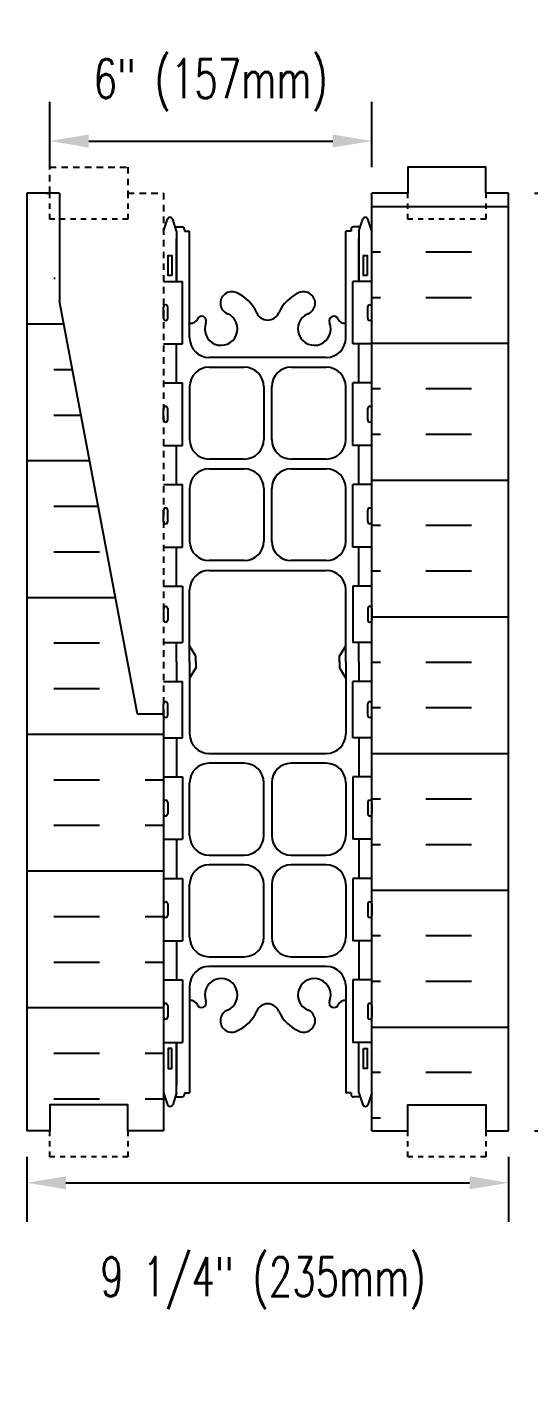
# Model space of a CAD drawing. Header units: inches. Extents: x 225.7 to 278.6, y 54.5 to 95.6.
# Drawn here: x 245.04 to 254.67, y 54.49 to 80.35 of the extents above; entities that cross this region are included whole.
import ezdxf

# ---------------------------------------------------------------- set-up
doc = ezdxf.new("R2010")
doc.units = ezdxf.units.IN
doc.header["$MEASUREMENT"] = 0
doc.linetypes.add('DASHED2', pattern=[0.375, 0.25, -0.125])
doc.linetypes.add('HIDDEN2', pattern=[0.1875, 0.125, -0.0625])
for name, color, linetype in [('HATCH', 12, 'Continuous'), ('Hidden2', 12, 'HIDDEN2'), ('line25', 2, 'Continuous'), ('LINE50', 5, 'Continuous'), ('LINE9', 9, 'Continuous'), ('TEXT', 4, 'Continuous')]:
    doc.layers.add(name, color=color, linetype=linetype)
doc.styles.add('DIM', font='romans.shx', dxfattribs={"width": 0.7})
doc.dimstyles.new('ext_8', dxfattribs={"dimscale": 8, "dimtxt": 0.09375, "dimasz": 0.09375, "dimexe": 0.09375, "dimexo": 0.0625, "dimgap": 0.0625, "dimtad": 1, "dimdec": 4, "dimzin": 3, "dimdsep": 46, "dimlunit": 4, "dimtxsty": 'DIM', "dimcen": 0.09, "dimdle": 0.09375, "dimclrt": 4, "dimadec": 0, "dimazin": 0, "dimtfac": 1, "dimtdec": 4, "dimtmove": 2, "dimatfit": 3, "dimfxl": 0, "dimfrac": 2, "dimtolj": 1, "dimtzin": 0, "dimarcsym": 0})

# ---------------------------------------------------------------- blocks, each defined once
blk = doc.blocks.new('*D15')
at = {"layer": 'Defpoints', "color": 0}
for p in [(254.294, 77.163), (254.294, 59.163), (255.269, 59.163)]:
    blk.add_point(p, dxfattribs=at)
at = {"layer": 'TEXT', "color": 0, "lineweight": -2}
for p, q in [((254.794, 77.163), (256.019, 77.163)), ((255.269, 76.413), (255.269, 59.913)), ((254.794, 59.163), (256.019, 59.163))]:
    blk.add_line(p, q, dxfattribs=at)
at = {"layer": 'TEXT', "color": 0}
for points in [[(255.144, 76.413), (255.394, 76.413), (255.269, 77.163)], [(255.144, 59.913), (255.394, 59.913), (255.269, 59.163)]]:
    blk.add_solid(points, dxfattribs=at)
at = {"layer": 'TEXT', "color": 4, "insert": (257.197, 68.163), "char_height": 0.75, "attachment_point": 5, "rotation": 90, "style": 'DIM'}
blk.add_mtext('\\A1;18" (457mm)', dxfattribs=at)
blk = doc.blocks.new('*D16')
at = {"layer": 'Defpoints', "color": 0}
for p in [(251.669, 78.163), (245.481, 77.163), (251.669, 77.163)]:
    blk.add_point(p, dxfattribs=at)
at = {"layer": 'TEXT', "color": 0, "lineweight": -2}
for p, q in [((245.481, 77.663), (245.481, 78.913)), ((251.669, 77.663), (251.669, 78.913)), ((246.231, 78.163), (250.919, 78.163))]:
    blk.add_line(p, q, dxfattribs=at)
at = {"layer": 'TEXT', "color": 0}
for points in [[(246.231, 78.288), (246.231, 78.038), (245.481, 78.163)], [(250.919, 78.288), (250.919, 78.038), (251.669, 78.163)]]:
    blk.add_solid(points, dxfattribs=at)
at = {"layer": 'TEXT', "color": 4, "insert": (248.575, 79.235), "char_height": 0.75, "attachment_point": 5, "style": 'DIM'}
blk.add_mtext('\\A1;6" (157mm)', dxfattribs=at)
blk = doc.blocks.new('*D17')
at = {"layer": 'Defpoints', "color": 0}
for p in [(245.044, 59.163), (254.294, 59.163), (254.294, 58.165)]:
    blk.add_point(p, dxfattribs=at)
at = {"layer": 'TEXT', "color": 0, "lineweight": -2}
for p, q in [((245.044, 58.663), (245.044, 57.415)), ((254.294, 58.663), (254.294, 57.415)), ((245.794, 58.165), (253.544, 58.165))]:
    blk.add_line(p, q, dxfattribs=at)
at = {"layer": 'TEXT', "color": 0}
for points in [[(245.794, 58.29), (245.794, 58.04), (245.044, 58.165)], [(253.544, 58.29), (253.544, 58.04), (254.294, 58.165)]]:
    blk.add_solid(points, dxfattribs=at)
at = {"layer": 'TEXT', "color": 4, "insert": (249.578, 56.238), "char_height": 0.75, "attachment_point": 5, "style": 'DIM'}
blk.add_mtext('\\A1;9 1/4" (235mm)', dxfattribs=at)

msp = doc.modelspace()

# ---------------------------------------------------------------- hatches: boundary and pattern name
at = {"layer": 'HATCH'}
h = msp.add_hatch(dxfattribs=at)
h.set_pattern_fill('INSUL', color=256, scale=7, style=0)
h.set_pattern_definition([(180, (3177.8305, -337.846), (0, 2.625), []), (180, (3177.8305, -336.971), (0, 2.625), [0.875, -0.875]), (180, (3177.8305, -336.096), (0, 2.625), [0.875, -0.875])])
h.paths.add_polyline_path([(254.29393, 59.16339), (253.85643, 59.16339), (253.85643, 59.66339), (252.35643, 59.66339), (252.35643, 59.16339), (251.66893, 59.16339), (251.66893, 77.16339), (252.35643, 77.16339), (252.35643, 77.66339), (253.85643, 77.66339), (253.85643, 77.16339), (254.29393, 77.16339)])
h = msp.add_hatch(dxfattribs=at)
h.set_pattern_fill('INSUL', color=256, scale=7, style=0)
h.set_pattern_definition([(0, (-2682.188, -392.5993), (0, 2.625), []), (0, (-2682.188, -391.7243), (0, 2.625), [0.875, -0.875]), (0, (-2682.188, -390.8493), (0, 2.625), [0.875, -0.875])])
edge = h.paths.add_edge_path()
edge.add_line((247.66893, 67.16339), (247.16893, 67.16339))
edge.add_line((247.16893, 67.16339), (245.41893, 76.41339))
edge.add_line((245.41893, 76.41339), (245.41893, 77.16339))
edge.add_line((245.41893, 77.16339), (245.04393, 77.16339))
edge.add_line((245.04393, 77.16339), (245.04393, 59.16339))
edge.add_line((245.04393, 59.16339), (245.48143, 59.16339))
edge.add_line((245.48143, 59.16339), (245.48143, 59.66339))
edge.add_line((245.48143, 59.66339), (246.98143, 59.66339))
edge.add_line((246.98143, 59.66339), (246.98143, 59.16339))
edge.add_line((246.98143, 59.16339), (247.41893, 59.16339))
edge.add_line((247.66893, 67.16339), (247.66893, 59.16339))

# ---------------------------------------------------------------- linework, layer by layer
at = {"layer": 'Hidden2'}
msp.add_lwpolyline([(245.41893, 77.16339), (245.48143, 77.16339), (245.48143, 77.66339), (246.98143, 77.66339), (246.98143, 77.16339), (247.66893, 77.16339), (247.66893, 67.16339)], dxfattribs=at)
at = {"layer": 'line25'}
for p, q in [((251.66893, 59.16339), (251.66893, 77.16339)), ((247.66893, 75.46839), (248.03388, 75.46839)), ((248.03388, 74.26839), (248.03388, 75.46839)), ((251.30398, 74.26839), (251.30398, 75.46839)), ((251.66893, 75.46839), (251.30398, 75.46839)), ((247.66893, 74.26839), (248.03388, 74.26839)), ((251.66893, 74.26839), (251.30398, 74.26839)), ((247.66893, 73.51839), (248.03388, 73.51839)), ((248.03388, 72.31839), (248.03388, 73.51839)), ((251.30398, 72.31839), (251.30398, 73.51839)), ((251.66893, 73.51839), (251.30398, 73.51839)), ((247.66893, 72.31839), (248.03388, 72.31839)), ((251.66893, 72.31839), (251.30398, 72.31839)), ((247.66893, 71.56839), (248.03388, 71.56839)), ((248.03388, 70.36839), (248.03388, 71.56839)), ((251.30398, 70.36839), (251.30398, 71.56839)), ((251.66893, 71.56839), (251.30398, 71.56839)), ((247.66893, 70.36839), (248.03388, 70.36839)), ((251.66893, 70.36839), (251.30398, 70.36839)), ((247.66893, 69.61839), (248.03388, 69.61839)), ((248.03388, 69.61839), (248.03388, 68.53839)), ((251.30398, 69.61839), (251.30398, 68.53839)), ((251.66893, 69.61839), (251.30398, 69.61839)), ((247.66893, 68.53839), (248.03388, 68.53839)), ((251.66893, 68.53839), (251.30398, 68.53839)), ((247.66893, 67.78839), (248.03388, 67.78839)), ((248.03388, 66.70839), (248.03388, 67.78839)), ((251.30398, 66.70839), (251.30398, 67.78839)), ((251.66893, 67.78839), (251.30398, 67.78839)), ((247.66893, 67.16339), (247.66893, 59.16339)), ((247.66893, 66.70839), (248.03388, 66.70839)), ((251.66893, 66.70839), (251.30398, 66.70839)), ((247.66893, 65.95839), (248.03388, 65.95839)), ((248.03388, 65.95839), (248.03388, 64.75839)), ((251.30398, 65.95839), (251.30398, 64.75839)), ((251.66893, 65.95839), (251.30398, 65.95839)), ((247.66893, 64.75839), (248.03388, 64.75839)), ((251.66893, 64.75839), (251.30398, 64.75839)), ((247.66893, 64.00839), (248.03388, 64.00839)), ((248.03388, 64.00839), (248.03388, 62.80839)), ((251.30398, 64.00839), (251.30398, 62.80839)), ((251.66893, 64.00839), (251.30398, 64.00839)), ((247.66893, 62.80839), (248.03388, 62.80839)), ((251.66893, 62.80839), (251.30398, 62.80839)), ((247.66893, 62.05839), (248.03388, 62.05839)), ((248.03388, 62.05839), (248.03388, 60.85839)), ((251.30398, 62.05839), (251.30398, 60.85839)), ((251.66893, 62.05839), (251.30398, 62.05839)), ((247.66893, 60.85839), (248.03388, 60.85839)), ((251.66893, 60.85839), (251.30398, 60.85839))]:
    msp.add_line(p, q, dxfattribs=at)
at = {"layer": 'LINE50'}
for p, q in [((245.04393, 77.16339), (245.04393, 77.16339)), ((245.04393, 77.16339), (245.04393, 77.16339)), ((245.04393, 77.16339), (245.04393, 59.16339)), ((245.66893, 77.16339), (245.04393, 77.16339)), ((245.66893, 77.16339), (245.66893, 75.09197)), ((254.29393, 59.16339), (254.29393, 77.16339)), ((247.16893, 67.16339), (245.66893, 75.09197)), ((247.66893, 67.16339), (247.16893, 67.16339))]:
    msp.add_line(p, q, dxfattribs=at)
for points in [[(254.29393, 77.16339), (253.85643, 77.16339), (253.85643, 77.66339), (252.35643, 77.66339), (252.35643, 77.16339), (251.66893, 77.16339)], [(247.66893, 59.16339), (246.98143, 59.16339), (246.98143, 59.66339), (245.48143, 59.66339), (245.48143, 59.16339), (245.04393, 59.16339)], [(251.66893, 59.16339), (252.35643, 59.16339), (252.35643, 59.66339), (253.85643, 59.66339), (253.85643, 59.16339), (254.29393, 59.16339)]]:
    msp.add_lwpolyline(points, dxfattribs=at)
at = {"layer": 'LINE9'}
for p, q in [((247.66893, 76.43466), (247.74393, 76.66466)), ((247.91893, 76.43466), (247.84393, 76.66466)), ((251.41893, 76.43466), (251.49393, 76.66466)), ((251.66893, 76.43466), (251.59393, 76.66466)), ((247.89285, 76.51466), (248.01893, 76.51466)), ((247.91893, 76.43466), (247.91893, 75.46839)), ((248.06893, 76.46466), (248.06893, 76.43466)), ((248.06893, 76.46466), (248.06893, 76.46466)), ((248.06893, 76.43466), (248.16893, 76.43466)), ((248.16893, 74.38339), (248.16893, 76.43466)), ((251.16893, 74.38339), (251.16893, 76.43466)), ((251.26893, 76.43466), (251.16893, 76.43466)), ((251.26893, 76.46466), (251.26893, 76.46466)), ((251.26893, 76.46466), (251.26893, 76.43466)), ((251.44502, 76.51466), (251.31893, 76.51466)), ((251.41893, 76.43466), (251.41893, 75.46839)), ((247.70894, 75.01839), (247.70894, 75.01839)), ((251.62893, 75.01839), (251.62893, 75.01839)), ((247.66893, 74.92339), (247.66894, 74.92339)), ((247.66893, 74.81339), (247.66894, 74.81339)), ((247.66894, 74.75839), (247.66894, 74.97839)), ((247.74894, 74.75839), (247.74894, 74.97839)), ((251.58893, 74.75839), (251.58893, 74.97839)), ((251.66893, 74.75839), (251.66893, 74.97839)), ((251.66893, 74.92339), (251.66893, 74.92339)), ((251.66893, 74.81339), (251.66893, 74.81339)), ((247.70894, 74.71839), (247.70894, 74.71839)), ((251.62893, 74.71839), (251.62893, 74.71839)), ((250.79393, 74.00839), (248.54393, 74.00839)), ((248.54393, 73.82089), (249.21768, 73.82089)), ((250.12018, 73.82089), (250.79393, 73.82089)), ((248.16893, 73.44589), (248.16893, 73.12464)), ((249.59268, 73.44589), (249.59268, 72.43339)), ((249.74518, 72.43339), (249.74518, 73.44589)), ((251.16893, 72.43339), (251.16893, 73.44589)), ((247.66893, 72.97339), (247.66894, 72.97339)), ((247.66894, 72.80839), (247.66894, 73.02839)), ((247.70894, 73.06839), (247.70894, 73.06839)), ((247.74894, 72.80839), (247.74894, 73.02839)), ((248.16893, 73.12464), (248.16893, 72.77464)), ((251.58893, 72.80839), (251.58893, 73.02839)), ((251.62893, 73.06839), (251.62893, 73.06839)), ((251.66893, 72.80839), (251.66893, 73.02839)), ((251.66893, 72.97339), (251.66893, 72.97339)), ((247.66893, 72.86339), (247.66894, 72.86339)), ((247.70894, 72.76839), (247.70894, 72.76839)), ((248.16893, 72.77464), (248.16893, 72.43339)), ((251.16893, 72.43339), (251.16893, 72.77464)), ((251.62893, 72.76839), (251.62893, 72.76839)), ((251.66893, 72.86339), (251.66893, 72.86339)), ((249.21768, 72.05839), (248.54393, 72.05839)), ((250.79393, 72.05839), (250.12018, 72.05839)), ((248.54393, 71.87089), (249.21768, 71.87089)), ((250.12018, 71.87089), (250.79393, 71.87089)), ((248.16893, 71.49589), (248.16893, 70.48339)), ((249.59268, 71.49589), (249.59268, 70.48339)), ((249.74518, 70.48339), (249.74518, 71.49589)), ((251.16893, 70.48339), (251.16893, 71.49589)), ((251.16893, 71.17464), (251.16893, 71.49589)), ((247.70894, 71.11839), (247.70894, 71.11839)), ((251.62893, 71.11839), (251.62893, 71.11839)), ((247.66893, 71.02339), (247.66894, 71.02339)), ((247.66893, 70.91339), (247.66894, 70.91339)), ((247.66894, 70.85839), (247.66894, 71.07839)), ((247.74894, 70.85839), (247.74894, 71.07839)), ((251.58893, 70.85839), (251.58893, 71.07839)), ((251.66893, 70.85839), (251.66893, 71.07839)), ((251.66893, 71.02339), (251.66893, 71.02339)), ((251.66893, 70.91339), (251.66893, 70.91339)), ((247.70894, 70.81839), (247.70894, 70.81839)), ((251.62893, 70.81839), (251.62893, 70.81839)), ((249.21768, 70.10839), (248.54393, 70.10839)), ((250.79393, 70.10839), (250.12018, 70.10839)), ((248.54393, 69.92089), (250.79393, 69.92089)), ((248.16893, 68.16339), (248.16893, 69.54589)), ((251.16893, 68.16339), (251.16893, 69.54589)), ((247.66893, 69.13339), (247.66894, 69.13339)), ((247.66894, 69.18839), (247.66894, 68.96839)), ((247.70894, 69.22839), (247.70894, 69.22839)), ((247.74894, 69.18839), (247.74894, 68.96839)), ((251.58893, 69.18839), (251.58893, 68.96839)), ((251.62893, 69.22839), (251.62893, 69.22839)), ((251.66893, 69.18839), (251.66893, 68.96839)), ((251.66893, 69.13339), (251.66893, 69.13339)), ((247.66893, 69.02339), (247.66894, 69.02339)), ((247.70894, 68.92839), (247.70894, 68.92839)), ((251.62893, 68.92839), (251.62893, 68.92839)), ((251.66893, 69.02339), (251.66893, 69.02339)), ((248.28893, 68.27574), (248.16893, 68.47574)), ((248.28893, 68.16339), (248.28893, 68.27574)), ((251.04893, 68.27574), (251.16893, 68.47574)), ((251.04893, 68.16339), (251.04893, 68.27574)), ((248.16893, 68.16339), (248.16893, 66.78089)), ((248.28893, 68.05104), (248.16893, 67.85104)), ((248.28893, 68.16339), (248.28893, 68.05104)), ((251.04893, 68.16339), (251.04893, 68.05104)), ((251.04893, 68.05104), (251.16893, 67.85104)), ((251.16893, 68.16339), (251.16893, 66.78089)), ((247.66893, 67.30339), (247.66894, 67.30339)), ((247.66894, 67.13839), (247.66894, 67.35839)), ((247.70894, 67.39839), (247.70894, 67.39839)), ((247.74894, 67.13839), (247.74894, 67.35839)), ((251.58893, 67.13839), (251.58893, 67.35839)), ((251.62893, 67.39839), (251.62893, 67.39839)), ((251.66893, 67.13839), (251.66893, 67.35839)), ((251.66893, 67.30339), (251.66893, 67.30339)), ((247.66893, 67.19339), (247.66894, 67.19339)), ((247.70894, 67.09839), (247.70894, 67.09839)), ((251.62893, 67.09839), (251.62893, 67.09839)), ((251.66893, 67.19339), (251.66893, 67.19339)), ((248.54393, 66.40589), (250.79393, 66.40589)), ((249.21768, 66.21839), (248.54393, 66.21839)), ((250.79393, 66.21839), (250.12018, 66.21839)), ((248.16893, 64.83089), (248.16893, 65.84339)), ((249.59268, 64.83089), (249.59268, 65.84339)), ((249.74518, 65.84339), (249.74518, 64.83089)), ((251.16893, 65.84339), (251.16893, 64.83089)), ((247.66894, 65.46839), (247.66894, 65.24839)), ((247.70894, 65.50839), (247.70894, 65.50839)), ((247.74894, 65.46839), (247.74894, 65.24839)), ((251.58893, 65.46839), (251.58893, 65.24839)), ((251.62893, 65.50839), (251.62893, 65.50839)), ((251.66893, 65.46839), (251.66893, 65.24839)), ((247.66893, 65.41339), (247.66894, 65.41339)), ((247.66893, 65.30339), (247.66894, 65.30339)), ((247.70894, 65.20839), (247.70894, 65.20839)), ((251.62893, 65.20839), (251.62893, 65.20839)), ((251.66893, 65.41339), (251.66893, 65.41339)), ((251.66893, 65.30339), (251.66893, 65.30339)), ((251.16893, 65.15214), (251.16893, 64.83089)), ((248.54393, 64.45589), (249.21768, 64.45589)), ((250.12018, 64.45589), (250.79393, 64.45589)), ((249.21768, 64.26839), (248.54393, 64.26839)), ((250.79393, 64.26839), (250.12018, 64.26839)), ((248.16893, 63.55214), (248.16893, 63.89339)), ((249.59268, 62.88089), (249.59268, 63.89339)), ((249.74518, 63.89339), (249.74518, 62.88089)), ((251.16893, 63.89339), (251.16893, 63.55214)), ((251.16893, 63.89339), (251.16893, 62.88089)), ((247.66893, 63.46339), (247.66894, 63.46339)), ((247.66894, 63.51839), (247.66894, 63.29839)), ((247.74894, 63.51839), (247.74894, 63.29839)), ((248.16893, 63.20214), (248.16893, 63.55214)), ((251.58893, 63.51839), (251.58893, 63.29839)), ((251.66893, 63.51839), (251.66893, 63.29839)), ((251.66893, 63.46339), (251.66893, 63.46339)), ((247.66893, 63.35339), (247.66894, 63.35339)), ((247.70894, 63.25839), (247.70894, 63.25839)), ((248.16893, 62.88089), (248.16893, 63.20214)), ((251.62893, 63.25839), (251.62893, 63.25839)), ((251.66893, 63.35339), (251.66893, 63.35339)), ((248.54393, 62.50589), (249.21768, 62.50589)), ((250.12018, 62.50589), (250.79393, 62.50589)), ((250.79393, 62.31839), (248.54393, 62.31839)), ((248.16893, 61.94339), (248.16893, 59.89213)), ((248.16893, 61.94339), (248.16893, 59.89213)), ((248.16893, 61.94339), (248.16893, 59.89213)), ((251.16893, 61.94339), (251.16893, 59.89213)), ((251.16893, 61.94339), (251.16893, 59.89213)), ((251.16893, 61.94339), (251.16893, 59.89213)), ((247.66894, 61.56839), (247.66894, 61.34839)), ((247.70894, 61.60839), (247.70894, 61.60839)), ((247.74894, 61.56839), (247.74894, 61.34839)), ((251.58893, 61.56839), (251.58893, 61.34839)), ((251.62893, 61.60839), (251.62893, 61.60839)), ((251.66893, 61.56839), (251.66893, 61.34839)), ((247.66893, 61.51339), (247.66894, 61.51339)), ((247.66893, 61.40339), (247.66894, 61.40339)), ((247.70894, 61.30839), (247.70894, 61.30839)), ((251.62893, 61.30839), (251.62893, 61.30839)), ((251.66893, 61.51339), (251.66893, 61.51339)), ((251.66893, 61.40339), (251.66893, 61.40339)), ((247.91893, 59.89213), (247.91893, 60.85839)), ((251.41893, 59.89213), (251.41893, 60.85839)), ((247.66893, 59.89213), (247.74393, 59.66213)), ((247.91893, 59.89213), (247.84393, 59.66213)), ((247.89285, 59.81213), (248.01893, 59.81213)), ((248.06893, 59.89213), (248.16893, 59.89213)), ((248.06893, 59.89213), (248.06893, 59.86213)), ((248.06893, 59.86213), (248.06893, 59.86213)), ((251.26893, 59.89213), (251.16893, 59.89213)), ((251.26893, 59.89213), (251.26893, 59.86213)), ((251.26893, 59.86213), (251.26893, 59.86213)), ((251.44502, 59.81213), (251.31893, 59.81213)), ((251.41893, 59.89213), (251.49393, 59.66213)), ((251.66893, 59.89213), (251.59393, 59.66213))]:
    msp.add_line(p, q, dxfattribs=at)
at = {"layer": 'LINE9', "linetype": 'DASHED2', "ltscale": 0.15}
for points in [[(246.98143, 77.16339), (246.98143, 77.16339), (246.98143, 76.66339), (245.48143, 76.66339), (245.48143, 77.16339), (245.48143, 77.16339)], [(253.85643, 77.16339), (253.85643, 77.16339), (253.85643, 76.66339), (252.35643, 76.66339), (252.35643, 77.16339), (252.35643, 77.16339)], [(246.98143, 59.16339), (246.98143, 59.16339), (246.98143, 58.66339), (245.48143, 58.66339), (245.48143, 59.16339), (245.48143, 59.16339)], [(253.85643, 59.16339), (253.85643, 59.16339), (253.85643, 58.66339), (252.35643, 58.66339), (252.35643, 59.16339), (252.35643, 59.16339)]]:
    msp.add_lwpolyline(points, dxfattribs=at)
at = {"layer": 'LINE9'}
for points in [[(247.91893, 75.46839), (247.91893, 76.28466)], [(251.41893, 75.46839), (251.41893, 76.28466)], [(247.91893, 73.51839), (247.91893, 74.26839)], [(251.41893, 73.51839), (251.41893, 74.26839)], [(247.91893, 71.56839), (247.91893, 72.31839)], [(251.41893, 71.56839), (251.41893, 72.31839)], [(247.91893, 69.61839), (247.91893, 70.36839)], [(251.41893, 69.61839), (251.41893, 70.36839)], [(247.91893, 68.16339), (247.91893, 68.53839)], [(251.41893, 68.16339), (251.41893, 68.53839)], [(247.91893, 68.16339), (247.91893, 67.78839)], [(251.41893, 68.16339), (251.41893, 67.78839)], [(247.91893, 66.70839), (247.91893, 65.95839)], [(251.41893, 66.70839), (251.41893, 65.95839)], [(247.91893, 64.75839), (247.91893, 64.00839)], [(251.41893, 64.75839), (251.41893, 64.00839)], [(247.91893, 62.80839), (247.91893, 62.05839)], [(251.41893, 62.80839), (251.41893, 62.05839)], [(247.91893, 60.85839), (247.91893, 60.04213)]]:
    msp.add_lwpolyline(points, dxfattribs=at)
for points in [[(247.82893, 75.58466), (247.75893, 75.58466), (247.75893, 75.96466), (247.82893, 75.96466)], [(251.57893, 75.58466), (251.50893, 75.58466), (251.50893, 75.96466), (251.57893, 75.96466)], [(247.82893, 60.74213), (247.75893, 60.74213), (247.75893, 60.36213), (247.82893, 60.36213)], [(251.50893, 60.74213), (251.57893, 60.74213), (251.57893, 60.36213), (251.50893, 60.36213)]]:
    msp.add_lwpolyline(points, close=True, dxfattribs=at)
for centre, radius, start, end in [((247.79393, 76.63799), 0.05667, 28.072487, 151.927513), ((251.54393, 76.63799), 0.05667, 28.072487, 151.927513), ((248.01893, 76.46466), 0.05, 0, 90), ((251.31893, 76.46466), 0.05, 90, 180), ((248.97893, 75.05056), 0.22, 66.949069, 247.469352), ((248.77141, 74.56288), 0.75, 23.675006, 66.949069), ((250.56645, 74.56288), 0.75, 113.050931, 156.324994), ((250.35893, 75.05056), 0.22, 292.530648, 113.050931), ((247.70894, 74.97839), 0.04, 90, 180), ((247.70894, 74.97839), 0.04, 360, 90), ((251.62893, 74.97839), 0.04, 90, 180), ((251.62893, 74.97839), 0.04, 0, 90), ((247.70894, 74.75839), 0.04, 180, 270), ((247.70894, 74.75839), 0.04, 270, 0), ((248.19042, 74.80073), 0.13766, 261.018545, 336.776681), ((248.39893, 74.70937), 0.09, 337.808393, 155.665253), ((248.77393, 74.55639), 0.315, 157.808393, 67.469352), ((249.66893, 74.95639), 0.23, 203.675006, 336.324994), ((250.56393, 74.55639), 0.315, 112.530648, 22.191607), ((250.93893, 74.70937), 0.09, 24.334747, 202.191607), ((251.14744, 74.80073), 0.13766, 203.223319, 278.981455), ((251.62893, 74.75839), 0.04, 180, 270), ((251.62893, 74.75839), 0.04, 270, 0), ((248.54393, 74.38339), 0.375, 180, 270), ((250.79393, 74.38339), 0.375, 270, 0), ((248.54393, 73.44589), 0.375, 90, 180), ((249.21768, 73.44589), 0.375, 0, 90), ((250.12018, 73.44589), 0.375, 90, 180), ((250.79393, 73.44589), 0.375, 0, 90), ((247.70894, 73.02839), 0.04, 90, 180), ((247.70894, 73.02839), 0.04, 360, 90), ((251.62893, 73.02839), 0.04, 90, 180), ((251.62893, 73.02839), 0.04, 0, 90), ((247.70894, 72.80839), 0.04, 180, 270), ((247.70894, 72.80839), 0.04, 270, 0), ((251.62893, 72.80839), 0.04, 180, 270), ((251.62893, 72.80839), 0.04, 270, 0), ((248.54393, 72.43339), 0.375, 180, 270), ((249.21768, 72.43339), 0.375, 270, 0), ((250.12018, 72.43339), 0.375, 180, 270), ((250.79393, 72.43339), 0.375, 270, 0), ((248.54393, 71.49589), 0.375, 90, 180), ((249.21768, 71.49589), 0.375, 0, 90), ((250.12018, 71.49589), 0.375, 90, 180), ((250.79393, 71.49589), 0.375, 0, 90), ((247.70894, 71.07839), 0.04, 90, 180), ((247.70894, 71.07839), 0.04, 360, 90), ((251.62893, 71.07839), 0.04, 90, 180), ((251.62893, 71.07839), 0.04, 0, 90), ((247.70894, 70.85839), 0.04, 180, 270), ((247.70894, 70.85839), 0.04, 270, 0), ((251.62893, 70.85839), 0.04, 180, 270), ((251.62893, 70.85839), 0.04, 270, 0), ((248.54393, 70.48339), 0.375, 180, 270), ((249.21768, 70.48339), 0.375, 270, 0), ((250.12018, 70.48339), 0.375, 180, 270), ((250.79393, 70.48339), 0.375, 270, 0), ((248.54393, 69.54589), 0.375, 90, 180), ((250.79393, 69.54589), 0.375, 0, 90), ((247.70894, 69.18839), 0.04, 90, 180), ((247.70894, 69.18839), 0.04, 0, 90), ((251.62893, 69.18839), 0.04, 90, 180), ((251.62893, 69.18839), 0.04, 360, 90), ((247.70894, 68.96839), 0.04, 180, 270), ((247.70894, 68.96839), 0.04, 270, 0), ((251.62893, 68.96839), 0.04, 180, 270), ((251.62893, 68.96839), 0.04, 270, 0), ((247.70894, 67.35839), 0.04, 90, 180), ((247.70894, 67.35839), 0.04, 360, 90), ((251.62893, 67.35839), 0.04, 90, 180), ((251.62893, 67.35839), 0.04, 0, 90), ((247.70894, 67.13839), 0.04, 180, 270), ((247.70894, 67.13839), 0.04, 270, 0), ((251.62893, 67.13839), 0.04, 180, 270), ((251.62893, 67.13839), 0.04, 270, 0), ((248.54393, 66.78089), 0.375, 180, 270), ((250.79393, 66.78089), 0.375, 270, 0), ((248.54393, 65.84339), 0.375, 90, 180), ((249.21768, 65.84339), 0.375, 0, 90), ((250.12018, 65.84339), 0.375, 90, 180), ((250.79393, 65.84339), 0.375, 0, 90), ((247.70894, 65.46839), 0.04, 90, 180), ((247.70894, 65.46839), 0.04, 0, 90), ((251.62893, 65.46839), 0.04, 90, 180), ((251.62893, 65.46839), 0.04, 360, 90), ((247.70894, 65.24839), 0.04, 180, 270), ((247.70894, 65.24839), 0.04, 270, 0), ((251.62893, 65.24839), 0.04, 180, 270), ((251.62893, 65.24839), 0.04, 270, 0), ((248.54393, 64.83089), 0.375, 180, 270), ((249.21768, 64.83089), 0.375, 270, 0), ((250.12018, 64.83089), 0.375, 180, 270), ((250.79393, 64.83089), 0.375, 270, 0), ((248.54393, 63.89339), 0.375, 90, 180), ((249.21768, 63.89339), 0.375, 0, 90), ((250.12018, 63.89339), 0.375, 90, 180), ((250.79393, 63.89339), 0.375, 0, 90), ((247.70894, 63.51839), 0.04, 90, 180), ((247.70894, 63.51839), 0.04, 0, 90), ((251.62893, 63.51839), 0.04, 90, 180), ((251.62893, 63.51839), 0.04, 360, 90), ((247.70894, 63.29839), 0.04, 180, 270), ((247.70894, 63.29839), 0.04, 270, 0), ((251.62893, 63.29839), 0.04, 180, 270), ((251.62893, 63.29839), 0.04, 270, 0), ((248.54393, 62.88089), 0.375, 180, 270), ((249.21768, 62.88089), 0.375, 270, 0), ((250.12018, 62.88089), 0.375, 180, 270), ((250.79393, 62.88089), 0.375, 270, 0), ((248.54393, 61.94339), 0.375, 90, 180), ((248.77393, 61.77039), 0.315, 292.530648, 202.191607), ((250.56393, 61.77039), 0.315, 337.808393, 247.469352), ((250.79393, 61.94339), 0.375, 0, 90), ((247.70894, 61.56839), 0.04, 90, 180), ((247.70894, 61.56839), 0.04, 0, 90), ((248.19042, 61.52606), 0.13766, 23.223319, 98.981455), ((248.39893, 61.61742), 0.09, 204.334747, 22.191607), ((249.66893, 61.37039), 0.23, 23.675006, 156.324994), ((250.93893, 61.61742), 0.09, 157.808393, 335.665253), ((251.14744, 61.52606), 0.13766, 81.018545, 156.776681), ((251.62893, 61.56839), 0.04, 90, 180), ((251.62893, 61.56839), 0.04, 360, 90), ((247.70894, 61.34839), 0.04, 180, 270), ((247.70894, 61.34839), 0.04, 270, 0), ((248.97893, 61.27623), 0.22, 112.530648, 293.050931), ((248.77141, 61.76391), 0.75, 293.050931, 336.324994), ((250.56645, 61.76391), 0.75, 203.675006, 246.949069), ((250.35893, 61.27623), 0.22, 246.949069, 67.469352), ((251.62893, 61.34839), 0.04, 180, 270), ((251.62893, 61.34839), 0.04, 270, 0), ((248.01893, 59.86213), 0.05, 270, 0), ((251.31893, 59.86213), 0.05, 180, 270), ((247.79393, 59.68879), 0.05667, 208.072487, 331.927513), ((251.54393, 59.68879), 0.05667, 208.072487, 331.927513)]:
    msp.add_arc(centre, radius, start, end, dxfattribs=at)

# ---------------------------------------------------------------- dimensions: what is measured, and where the dimension line sits
at = {"layer": 'TEXT'}
dim = msp.add_linear_dim(base=(251.66893, 78.16316), p1=(245.48143, 77.16339), p2=(251.66893, 77.16339), text='6" (157mm)', dimstyle='ext_8', dxfattribs=at)
dim.commit()
dim.dimension.update_dxf_attribs({"geometry": '*D16', "text_midpoint": (248.57518, 79.23459)})
dim = msp.add_linear_dim(base=(255.26871, 59.16339), p1=(254.29393, 77.16339), p2=(254.29393, 59.16339), angle=90, text='18" (457mm)', dimstyle='ext_8', dxfattribs=at)
dim.commit()
dim.dimension.update_dxf_attribs({"geometry": '*D15', "text_midpoint": (257.19728, 68.16339), "dimtype": 160})
dim = msp.add_linear_dim(base=(254.29393, 58.16464), p1=(245.04393, 59.16339), p2=(254.29393, 59.16339), text='9 1/4" (235mm)', dimstyle='ext_8', dxfattribs=at)
dim.commit()
dim.dimension.update_dxf_attribs({"geometry": '*D17', "text_midpoint": (249.57801, 56.23836), "dimtype": 160})

doc.saveas('drawing.dxf')
